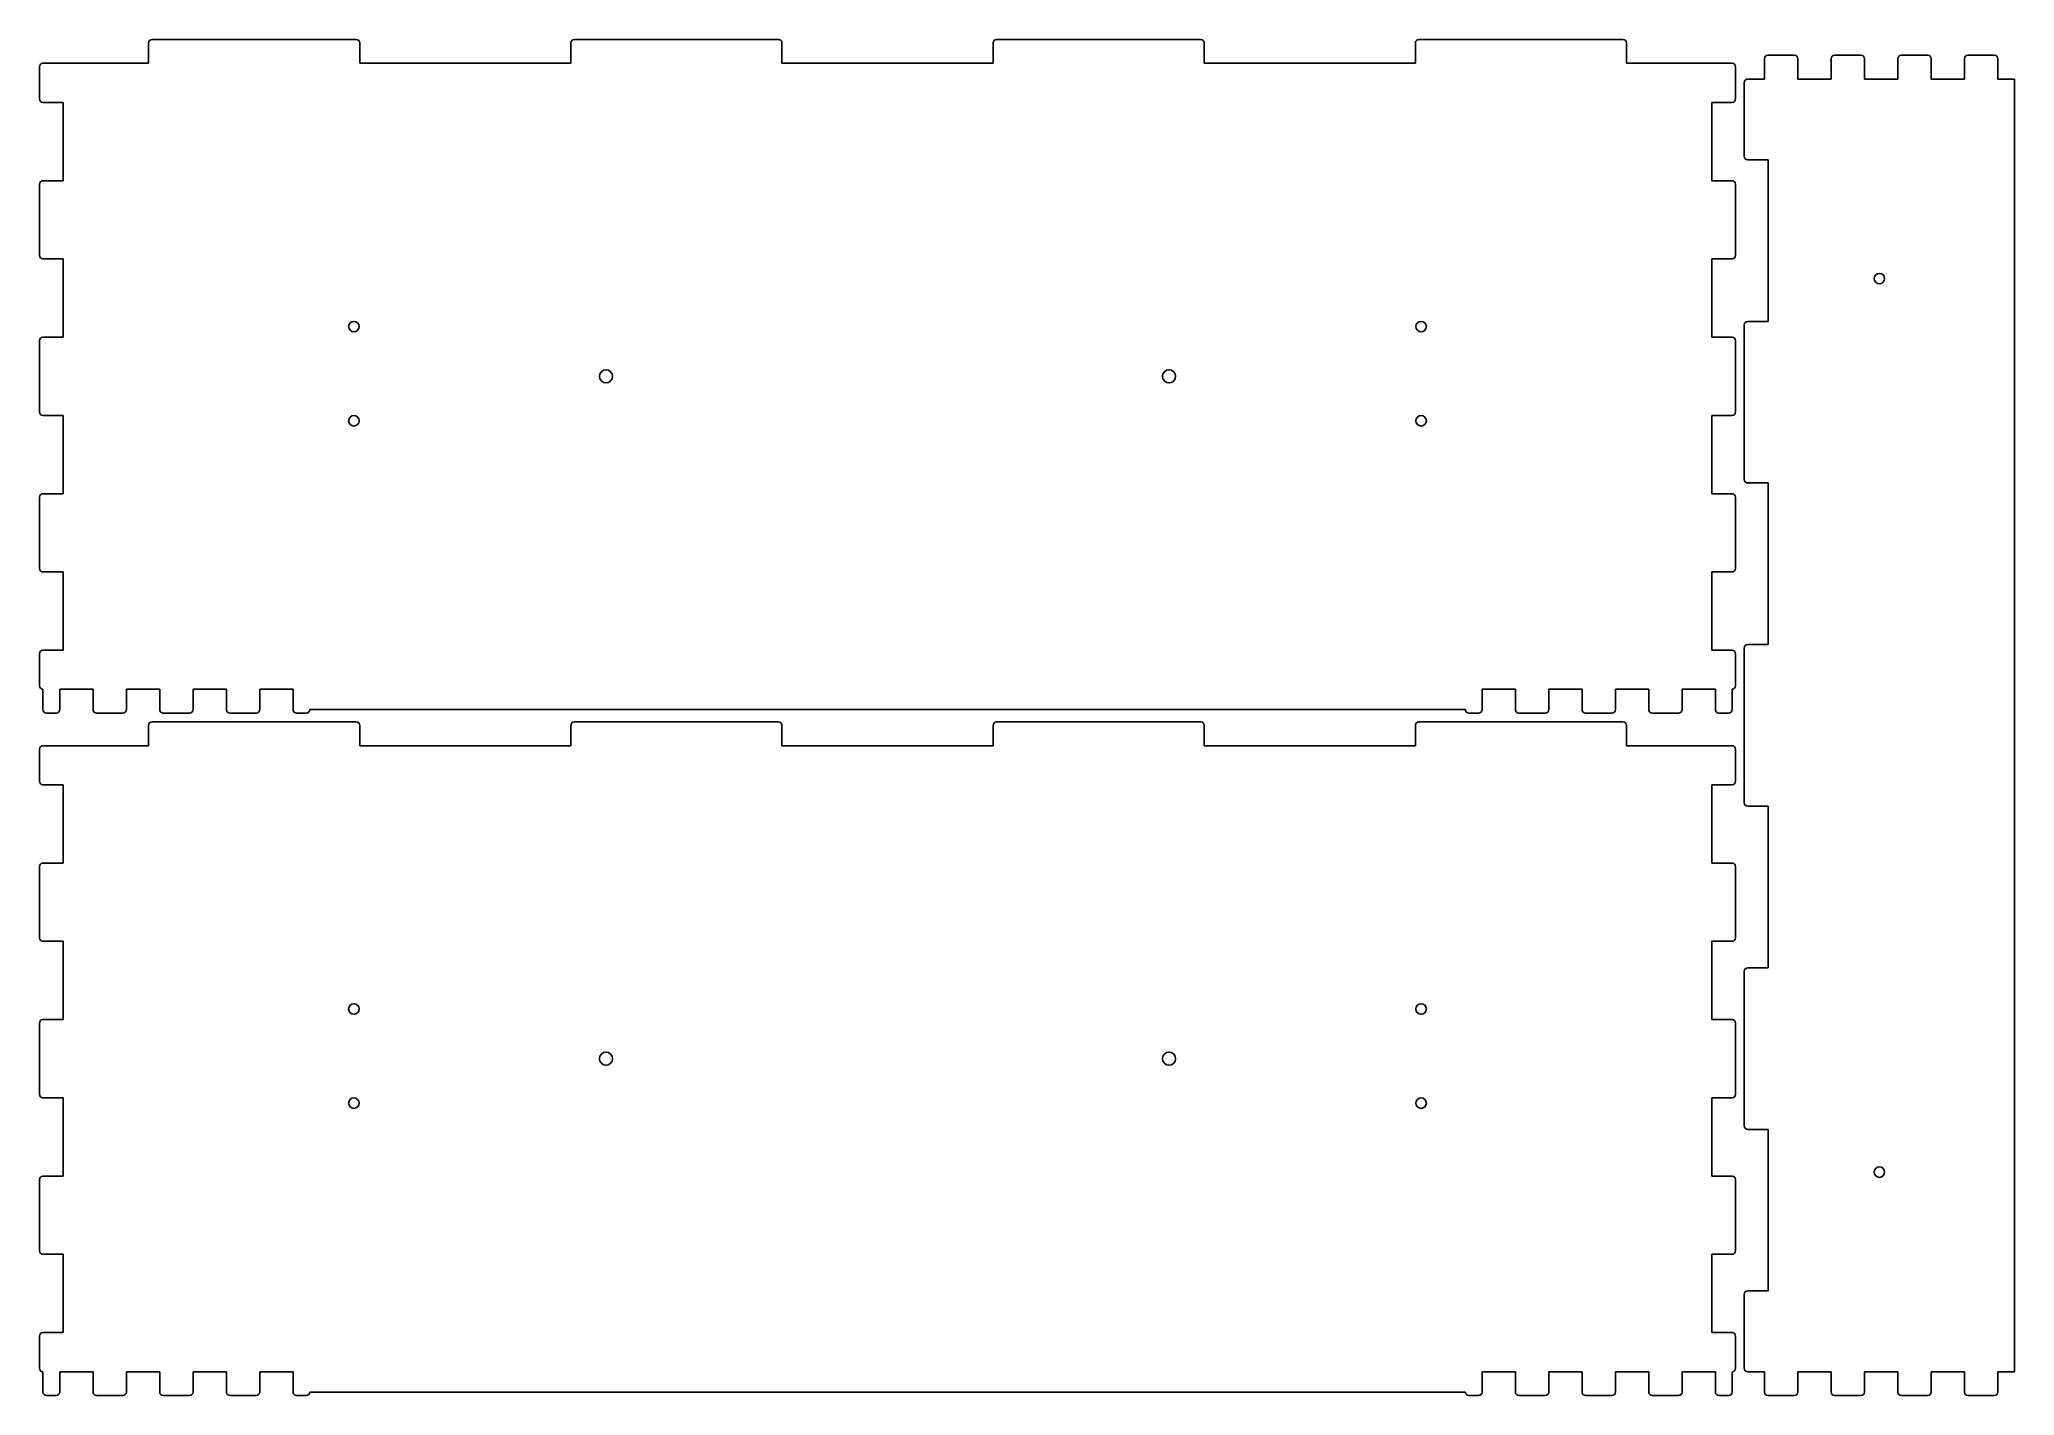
# Model space of a CAD drawing. Header units: millimetres. Extents: x 0 to 1129, y 0 to 775.
import ezdxf

# ---------------------------------------------------------------- set-up
doc = ezdxf.new("R2010")
doc.units = ezdxf.units.MM
doc.layers.add('SheetCutProfiles', color=7, linetype='CONTINUOUS')

msp = doc.modelspace()

# ---------------------------------------------------------------- linework, layer by layer
at = {"layer": 'SheetCutProfiles'}
for p, q in [((62.325, 761.4), (62.325, 773)), ((180.975, 775), (64.325, 775)), ((182.975, 773), (182.975, 761.4)), ((303.625, 761.4), (303.625, 773)), ((422.275, 775), (305.625, 775)), ((424.275, 773), (424.275, 761.4)), ((544.925, 761.4), (544.925, 773)), ((663.575, 775), (546.925, 775)), ((665.575, 773), (665.575, 761.4)), ((786.225, 761.4), (786.225, 773)), ((904.875, 775), (788.225, 775)), ((906.875, 773), (906.875, 761.4)), ((0, 759.4), (0, 741.0375)), ((62.325, 761.4), (2, 761.4)), ((303.625, 761.4), (182.975, 761.4)), ((544.925, 761.4), (424.275, 761.4)), ((786.225, 761.4), (665.575, 761.4)), ((967.2, 761.4), (906.875, 761.4)), ((969.2, 759.4), (969.2, 741.0375)), ((985.725, 764), (985.725, 752.4)), ((987.725, 766), (1002.775, 766)), ((1004.775, 752.4), (1004.775, 764)), ((1023.825, 764), (1023.825, 752.4)), ((1025.825, 766), (1040.875, 766)), ((1042.875, 752.4), (1042.875, 764)), ((1061.925, 764), (1061.925, 752.4)), ((1063.925, 766), (1078.975, 766)), ((1080.975, 752.4), (1080.975, 764)), ((1100.025, 764), (1100.025, 752.4)), ((1102.025, 766), (1117.075, 766)), ((1119.075, 752.4), (1119.075, 764)), ((974.2, 750.4), (974.2, 708.225)), ((976.2, 752.4), (985.725, 752.4)), ((1004.775, 752.4), (1023.825, 752.4)), ((1042.875, 752.4), (1061.925, 752.4)), ((1080.975, 752.4), (1100.025, 752.4)), ((1119.075, 752.4), (1128.6, 752.4)), ((1128.6, 752.4), (1128.6, 13.6)), ((2, 739.0375), (13.6, 739.0375)), ((13.6, 739.0375), (13.6, 694.3125)), ((955.6, 739.0375), (967.2, 739.0375)), ((955.6, 694.3125), (955.6, 739.0375)), ((987.8, 706.225), (976.2, 706.225)), ((987.8, 613.875), (987.8, 706.225)), ((0, 692.3125), (0, 651.5875)), ((13.6, 694.3125), (2, 694.3125)), ((967.2, 694.3125), (955.6, 694.3125)), ((969.2, 692.3125), (969.2, 651.5875)), ((2, 649.5875), (13.6, 649.5875)), ((13.6, 649.5875), (13.6, 604.8625)), ((955.6, 649.5875), (967.2, 649.5875)), ((955.6, 604.8625), (955.6, 649.5875)), ((974.2, 611.875), (974.2, 523.525)), ((976.2, 613.875), (987.8, 613.875)), ((0, 602.8625), (0, 562.1375)), ((13.6, 604.8625), (2, 604.8625)), ((967.2, 604.8625), (955.6, 604.8625)), ((969.2, 602.8625), (969.2, 562.1375)), ((2, 560.1375), (13.6, 560.1375)), ((13.6, 560.1375), (13.6, 515.4125)), ((955.6, 560.1375), (967.2, 560.1375)), ((955.6, 515.4125), (955.6, 560.1375)), ((987.8, 521.525), (976.2, 521.525)), ((987.8, 429.175), (987.8, 521.525)), ((0, 513.4125), (0, 472.6875)), ((13.6, 515.4125), (2, 515.4125)), ((967.2, 515.4125), (955.6, 515.4125)), ((969.2, 513.4125), (969.2, 472.6875)), ((2, 470.6875), (13.6, 470.6875)), ((13.6, 470.6875), (13.6, 425.9625)), ((955.6, 470.6875), (967.2, 470.6875)), ((955.6, 425.9625), (955.6, 470.6875)), ((976.2, 429.175), (987.8, 429.175)), ((0, 423.9625), (0, 405.6)), ((13.6, 425.9625), (2, 425.9625)), ((967.2, 425.9625), (955.6, 425.9625)), ((969.2, 423.9625), (969.2, 405.6)), ((974.2, 427.175), (974.2, 338.825)), ((2, 392), (2, 403.6)), ((11.525, 403.6), (30.575, 403.6)), ((11.525, 392), (11.525, 403.6)), ((30.575, 403.6), (30.575, 392)), ((49.625, 403.6), (68.675, 403.6)), ((49.625, 392), (49.625, 403.6)), ((68.675, 403.6), (68.675, 392)), ((87.725, 403.6), (106.775, 403.6)), ((87.725, 392), (87.725, 403.6)), ((106.775, 403.6), (106.775, 392)), ((125.825, 403.6), (144.875, 403.6)), ((125.825, 392), (125.825, 403.6)), ((144.875, 403.6), (144.875, 392)), ((824.325, 403.6), (843.375, 403.6)), ((824.325, 392), (824.325, 403.6)), ((843.375, 403.6), (843.375, 392)), ((862.425, 403.6), (881.475, 403.6)), ((862.425, 392), (862.425, 403.6)), ((881.475, 403.6), (881.475, 392)), ((900.525, 403.6), (919.575, 403.6)), ((900.525, 392), (900.525, 403.6)), ((919.575, 403.6), (919.575, 392)), ((938.625, 403.6), (957.675, 403.6)), ((938.625, 392), (938.625, 403.6)), ((957.675, 403.6), (957.675, 392)), ((967.2, 392), (967.2, 403.6)), ((9.525, 390), (4, 390)), ((47.625, 390), (32.575, 390)), ((64.325, 385), (180.975, 385)), ((85.725, 390), (70.675, 390)), ((123.825, 390), (108.775, 390)), ((152.4, 390), (146.875, 390)), ((814.8, 392), (154.4, 392)), ((305.625, 385), (422.275, 385)), ((546.925, 385), (663.575, 385)), ((788.225, 385), (904.875, 385)), ((822.325, 390), (816.8, 390)), ((860.425, 390), (845.375, 390)), ((898.525, 390), (883.475, 390)), ((936.625, 390), (921.575, 390)), ((965.2, 390), (959.675, 390)), ((62.325, 383), (62.325, 371.4)), ((182.975, 371.4), (182.975, 383)), ((303.625, 383), (303.625, 371.4)), ((424.275, 371.4), (424.275, 383)), ((544.925, 383), (544.925, 371.4)), ((665.575, 371.4), (665.575, 383)), ((786.225, 383), (786.225, 371.4)), ((906.875, 371.4), (906.875, 383)), ((0, 369.4), (0, 351.0375)), ((2, 371.4), (62.325, 371.4)), ((182.975, 371.4), (303.625, 371.4)), ((424.275, 371.4), (544.925, 371.4)), ((665.575, 371.4), (786.225, 371.4)), ((906.875, 371.4), (967.2, 371.4)), ((969.2, 351.0375), (969.2, 369.4)), ((13.6, 349.0375), (2, 349.0375)), ((13.6, 304.3125), (13.6, 349.0375)), ((955.6, 349.0375), (955.6, 304.3125)), ((967.2, 349.0375), (955.6, 349.0375)), ((987.8, 336.825), (976.2, 336.825)), ((987.8, 244.475), (987.8, 336.825)), ((0, 302.3125), (0, 261.5875)), ((2, 304.3125), (13.6, 304.3125)), ((955.6, 304.3125), (967.2, 304.3125)), ((969.2, 261.5875), (969.2, 302.3125)), ((13.6, 259.5875), (2, 259.5875)), ((13.6, 214.8625), (13.6, 259.5875)), ((955.6, 259.5875), (955.6, 214.8625)), ((967.2, 259.5875), (955.6, 259.5875)), ((974.2, 242.475), (974.2, 154.125)), ((976.2, 244.475), (987.8, 244.475)), ((2, 214.8625), (13.6, 214.8625)), ((955.6, 214.8625), (967.2, 214.8625)), ((0, 212.8625), (0, 172.1375)), ((969.2, 172.1375), (969.2, 212.8625)), ((13.6, 170.1375), (2, 170.1375)), ((13.6, 125.4125), (13.6, 170.1375)), ((955.6, 170.1375), (955.6, 125.4125)), ((967.2, 170.1375), (955.6, 170.1375)), ((987.8, 152.125), (976.2, 152.125)), ((987.8, 59.775), (987.8, 152.125)), ((2, 125.4125), (13.6, 125.4125)), ((955.6, 125.4125), (967.2, 125.4125)), ((0, 123.4125), (0, 82.6875)), ((969.2, 82.6875), (969.2, 123.4125)), ((13.6, 80.6875), (2, 80.6875)), ((13.6, 35.9625), (13.6, 80.6875)), ((955.6, 80.6875), (955.6, 35.9625)), ((967.2, 80.6875), (955.6, 80.6875)), ((974.2, 57.775), (974.2, 15.6)), ((976.2, 59.775), (987.8, 59.775)), ((0, 33.9625), (0, 15.6)), ((2, 35.9625), (13.6, 35.9625)), ((955.6, 35.9625), (967.2, 35.9625)), ((969.2, 15.6), (969.2, 33.9625)), ((2, 2), (2, 13.6)), ((11.525, 13.6), (11.525, 2)), ((30.575, 13.6), (11.525, 13.6)), ((30.575, 2), (30.575, 13.6)), ((49.625, 13.6), (49.625, 2)), ((68.675, 13.6), (49.625, 13.6)), ((68.675, 2), (68.675, 13.6)), ((87.725, 13.6), (87.725, 2)), ((106.775, 13.6), (87.725, 13.6)), ((106.775, 2), (106.775, 13.6)), ((125.825, 13.6), (125.825, 2)), ((144.875, 13.6), (125.825, 13.6)), ((144.875, 2), (144.875, 13.6)), ((824.325, 13.6), (824.325, 2)), ((843.375, 13.6), (824.325, 13.6)), ((843.375, 2), (843.375, 13.6)), ((862.425, 13.6), (862.425, 2)), ((881.475, 13.6), (862.425, 13.6)), ((881.475, 2), (881.475, 13.6)), ((900.525, 13.6), (900.525, 2)), ((919.575, 13.6), (900.525, 13.6)), ((919.575, 2), (919.575, 13.6)), ((938.625, 13.6), (938.625, 2)), ((957.675, 13.6), (938.625, 13.6)), ((957.675, 2), (957.675, 13.6)), ((967.2, 2), (967.2, 13.6)), ((985.725, 13.6), (976.2, 13.6)), ((985.725, 2), (985.725, 13.6)), ((1004.775, 13.6), (1004.775, 2)), ((1004.775, 13.6), (1023.825, 13.6)), ((1023.825, 2), (1023.825, 13.6)), ((1042.875, 13.6), (1042.875, 2)), ((1042.875, 13.6), (1061.925, 13.6)), ((1061.925, 2), (1061.925, 13.6)), ((1080.975, 13.6), (1080.975, 2)), ((1080.975, 13.6), (1100.025, 13.6)), ((1100.025, 2), (1100.025, 13.6)), ((1119.075, 13.6), (1119.075, 2)), ((1119.075, 13.6), (1128.6, 13.6)), ((9.525, 0), (4, 0)), ((47.625, 0), (32.575, 0)), ((85.725, 0), (70.675, 0)), ((123.825, 0), (108.775, 0)), ((152.4, 0), (146.875, 0)), ((154.4, 2), (814.8, 2)), ((822.325, 0), (816.8, 0)), ((860.425, 0), (845.375, 0)), ((898.525, 0), (883.475, 0)), ((936.625, 0), (921.575, 0)), ((965.2, 0), (959.675, 0)), ((987.725, 0), (1002.775, 0)), ((1025.825, 0), (1040.875, 0)), ((1063.925, 0), (1078.975, 0)), ((1102.025, 0), (1117.075, 0))]:
    msp.add_line(p, q, dxfattribs=at)
for centre, radius in [((1051.4, 638.3333), 3), ((179.6667, 610.9), 3), ((789.5333, 610.9), 3), ((323.7333, 582.5), 3.75), ((645.4667, 582.5), 3.75), ((179.6667, 557.1), 3), ((789.5333, 557.1), 3), ((179.6667, 220.9), 3), ((789.5333, 220.9), 3), ((323.7333, 192.5), 3.75), ((645.4667, 192.5), 3.75), ((179.6667, 167.1), 3), ((789.5333, 167.1), 3), ((1051.4, 127.6667), 3)]:
    msp.add_circle(centre, radius, dxfattribs=at)
for centre, start, end in [((64.325, 773), 90, 180), ((180.975, 773), 0, 90), ((305.625, 773), 90, 180), ((422.275, 773), 0, 90), ((546.925, 773), 90, 180), ((663.575, 773), 0, 90), ((788.225, 773), 90, 180), ((904.875, 773), 0, 90), ((2, 759.4), 90, 180), ((967.2, 759.4), 0, 90), ((987.725, 764), 90, 180), ((1002.775, 764), 0, 90), ((1025.825, 764), 90, 180), ((1040.875, 764), 0, 90), ((1063.925, 764), 90, 180), ((1078.975, 764), 0, 90), ((1102.025, 764), 90, 180), ((1117.075, 764), 0, 90), ((976.2, 750.4), 90, 180), ((2, 741.0375), 180, -90), ((967.2, 741.0375), -90, 0), ((976.2, 708.225), 180, -90), ((2, 692.3125), 90, 180), ((967.2, 692.3125), 0, 90), ((2, 651.5875), 180, -90), ((967.2, 651.5875), -90, 0), ((976.2, 611.875), 90, 180), ((2, 602.8625), 90, 180), ((967.2, 602.8625), 0, 90), ((2, 562.1375), 180, -90), ((967.2, 562.1375), -90, 0), ((976.2, 523.525), 180, -90), ((2, 513.4125), 90, 180), ((967.2, 513.4125), 0, 90), ((2, 472.6875), 180, -90), ((967.2, 472.6875), -90, 0), ((976.2, 427.175), 90, 180), ((2, 423.9625), 90, 180), ((967.2, 423.9625), 0, 90), ((2, 405.6), 180, -90), ((967.2, 405.6), -90, 0), ((4, 392), 180, -90), ((9.525, 392), -90, 0), ((32.575, 392), 180, -90), ((47.625, 392), -90, 0), ((64.325, 383), 90, 180), ((70.675, 392), 180, -90), ((85.725, 392), -90, 0), ((108.775, 392), 180, -90), ((123.825, 392), -90, 0), ((146.875, 392), 180, -90), ((152.4, 392), -90, 0), ((180.975, 383), 0, 90), ((305.625, 383), 90, 180), ((422.275, 383), 0, 90), ((546.925, 383), 90, 180), ((663.575, 383), 0, 90), ((788.225, 383), 90, 180), ((816.8, 392), 180, -90), ((822.325, 392), -90, 0), ((845.375, 392), 180, -90), ((860.425, 392), -90, 0), ((883.475, 392), 180, -90), ((898.525, 392), -90, 0), ((904.875, 383), 0, 90), ((921.575, 392), 180, -90), ((936.625, 392), -90, 0), ((959.675, 392), 180, -90), ((965.2, 392), -90, 0), ((2, 369.4), 90, 180), ((967.2, 369.4), 0, 90), ((2, 351.0375), 180, -90), ((967.2, 351.0375), -90, 0), ((976.2, 338.825), 180, -90), ((2, 302.3125), 90, 180), ((967.2, 302.3125), 0, 90), ((2, 261.5875), 180, -90), ((967.2, 261.5875), -90, 0), ((976.2, 242.475), 90, 180), ((2, 212.8625), 90, 180), ((967.2, 212.8625), 0, 90), ((2, 172.1375), 180, -90), ((967.2, 172.1375), -90, 0), ((976.2, 154.125), 180, -90), ((2, 123.4125), 90, 180), ((967.2, 123.4125), 0, 90), ((2, 82.6875), 180, -90), ((967.2, 82.6875), -90, 0), ((976.2, 57.775), 90, 180), ((2, 33.9625), 90, 180), ((967.2, 33.9625), 0, 90), ((2, 15.6), 180, -90), ((967.2, 15.6), -90, 0), ((976.2, 15.6), 180, -90), ((4, 2), -180, -90), ((9.525, 2), -90, 0), ((32.575, 2), -180, -90), ((47.625, 2), -90, 0), ((70.675, 2), -180, -90), ((85.725, 2), -90, 0), ((108.775, 2), -180, -90), ((123.825, 2), -90, 0), ((146.875, 2), -180, -90), ((152.4, 2), -90, 0), ((816.8, 2), -180, -90), ((822.325, 2), -90, 0), ((845.375, 2), -180, -90), ((860.425, 2), -90, 0), ((883.475, 2), -180, -90), ((898.525, 2), -90, 0), ((921.575, 2), -180, -90), ((936.625, 2), -90, 0), ((959.675, 2), -180, -90), ((965.2, 2), -90, 0), ((987.725, 2), 180, -90), ((1002.775, 2), -90, 0), ((1025.825, 2), 180, -90), ((1040.875, 2), -90, 0), ((1063.925, 2), 180, -90), ((1078.975, 2), -90, 0), ((1102.025, 2), 180, -90), ((1117.075, 2), -90, 0)]:
    msp.add_arc(centre, 2, start, end, dxfattribs=at)

doc.saveas('drawing.dxf')
